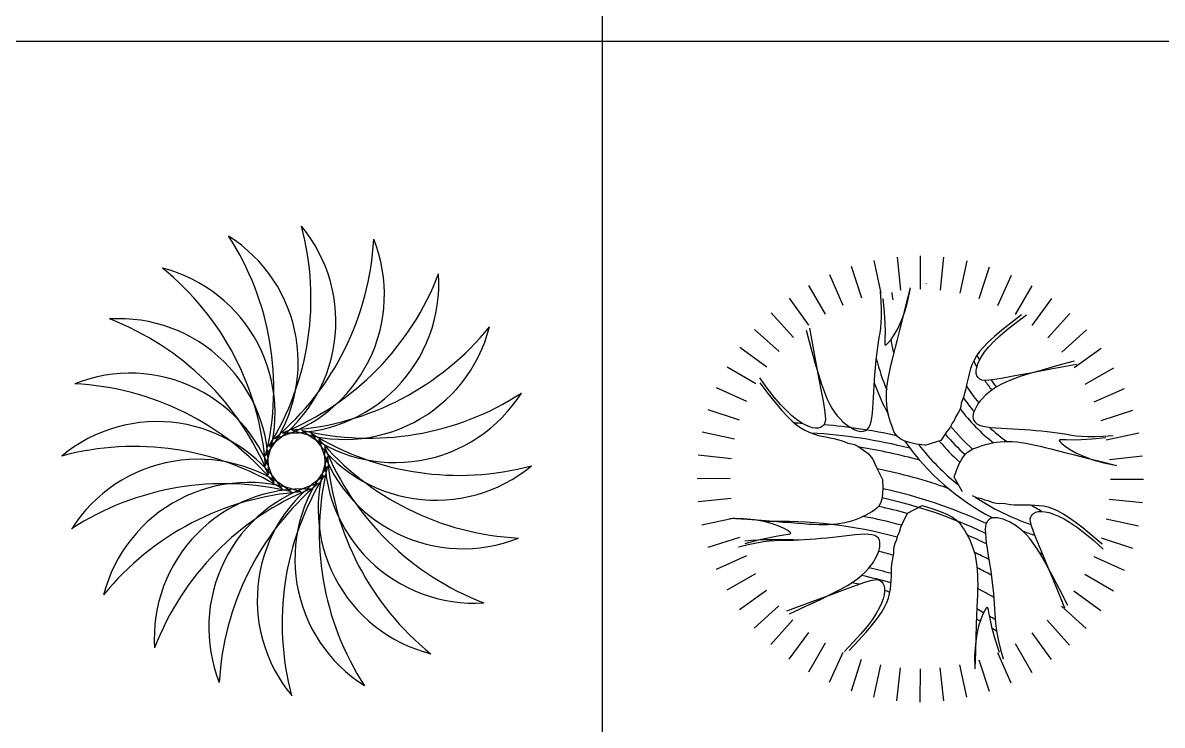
# Model space of a CAD drawing. Header units: millimetres. Extents: x -4017 to 59953, y -688 to 66564.
# Drawn here: x 3943 to 7767, y 43177 to 45536 of the extents above; entities that cross this region are included whole.
import ezdxf

# ---------------------------------------------------------------- set-up
doc = ezdxf.new("R2010")
doc.units = ezdxf.units.MM
doc.layers.add('www.cad-blocks.net', color=7, linetype='Continuous')

# ---------------------------------------------------------------- blocks, each defined once
blk = doc.blocks.new('A$C516926BB')
for p, q in [((8.3458, 38.5194), (8.3458, 0)), ((0, 36.0983), (62.4121, 36.0983))]:
    blk.add_line(p, q)
blk = doc.blocks.new('A$C1CBC1412')
at = {"color": 0}
for centre, major_axis, start_param, end_param in [((0.4182, 1.2561), (-0.5021, 0.0075), 2.1697, 3.848887), ((-0.1036, 1.3335), (-0.9403, 0.014), 2.600485, 3.4181), ((0.2918, 1.1189), (-0.5021, 0.0075), 2.483858, 4.163046), ((-0.2284, 1.0312), (-0.9403, 0.014), 2.914645, 3.73226), ((0.5809, 1.3476), (-0.5021, 0.0075), 1.855539, 3.534727), ((0.1085, 1.5825), (-0.9403, 0.014), 2.286325, 3.10394), ((-0.2537, 0.7051), (-0.9403, 0.014), 3.228803, 4.046419), ((0.214, 0.9493), (-0.5021, 0.0075), 2.798017, 4.477205), ((0.7639, 1.3844), (-0.5021, 0.0075), 1.54138, 3.220568), ((0.3872, 1.7537), (-0.9403, 0.014), 1.972166, 2.789782), ((0.1924, 0.7639), (-0.5021, 0.0075), 3.112177, 4.791364), ((-0.1769, 0.3872), (-0.9403, 0.014), 3.542963, 4.360579), ((0.9492, 1.3628), (-0.5021, 0.0075), 1.227221, 2.906409), ((0.7051, 1.8304), (-0.9403, 0.014), 1.658007, 2.475623), ((0.2291, 0.5809), (-0.5021, 0.0075), 3.426335, 5.105523), ((-0.0057, 0.1085), (-0.9403, 0.014), 3.857123, 4.674738), ((1.1189, 1.2849), (-0.5021, 0.0075), 0.913062, 2.59225), ((1.0312, 1.8051), (-0.9403, 0.014), 1.343848, 2.161463), ((0.3206, 0.4182), (-0.5021, 0.0075), 3.740496, 5.419684), ((1.2561, 1.1585), (-0.5021, 0.0075), 0.598902, 2.27809), ((1.3335, 1.6803), (-0.9403, 0.014), 1.029689, 1.847304), ((0.2432, -0.1036), (-0.9403, 0.014), 4.171282, 4.988897), ((1.3476, 0.9958), (-0.5021, 0.0075), 0.284744, 1.963932), ((1.5825, 1.4682), (-0.9403, 0.014), 0.71553, 1.533145), ((0.4579, 0.2918), (-0.5021, 0.0075), 4.054654, 5.733842), ((1.3628, 0.6275), (-0.5021, 0.0075), -0.343576, 1.335612), ((1.3844, 0.8129), (-0.5021, 0.0075), -0.029417, 1.649771), ((1.7537, 1.1896), (-0.9403, 0.014), 0.401371, 1.218987), ((1.8304, 0.8716), (-0.9403, 0.014), 0.08721, 0.904826), ((1.2849, 0.4579), (-0.5021, 0.0075), -0.657734, 1.021454), ((1.8051, 0.5455), (-0.9403, 0.014), -0.226949, 0.590667), ((0.5455, -0.2284), (-0.9403, 0.014), 4.485441, 5.303057), ((0.6275, 0.214), (-0.5021, 0.0075), 4.368813, 6.048001), ((1.1585, 0.3206), (-0.5021, 0.0075), -0.971894, 0.707294), ((1.6803, 0.2432), (-0.9403, 0.014), -0.541108, 0.276508), ((0.8129, 0.1924), (-0.5021, 0.0075), 4.682974, 6.362162), ((1.1896, -0.1769), (-0.9403, 0.014), -1.169426, -0.351811), ((0.9958, 0.2291), (-0.5021, 0.0075), -1.286053, 0.393135), ((1.4682, -0.0057), (-0.9403, 0.014), -0.855266, -0.037651), ((0.8716, -0.2537), (-0.9403, 0.014), -1.483585, -0.66597)]:
    blk.add_ellipse(centre, major_axis=major_axis, ratio=1, start_param=start_param, end_param=end_param, dxfattribs=at)
blk = doc.blocks.new('A$C3B0D58AA')
at = {"color": 0}
for p, q in [((0.6837, 1.3839), (0.6722, 1.4948)), ((0.7503, 1.3873), (0.7505, 1.4988)), ((0.817, 1.3837), (0.8288, 1.4945)), ((0.5532, 1.3563), (0.5189, 1.4624)), ((0.6177, 1.3735), (0.5947, 1.4826)), ((0.8829, 1.3731), (0.9063, 1.4821)), ((0.9474, 1.3557), (0.982, 1.4617)), ((0.4908, 1.3325), (0.4456, 1.4344)), ((1.0097, 1.3317), (1.0552, 1.4335)), ((0.4313, 1.3023), (0.3757, 1.3989)), ((0.6181, 1.3461), (0.6158, 1.3794)), ((0.7021, 1.3349), (0.7159, 1.3914)), ((0.7073, 1.348), (0.7159, 1.3914)), ((1.0692, 1.3013), (1.125, 1.3978)), ((0.3752, 1.266), (0.3098, 1.3563)), ((0.6191, 1.318), (0.6181, 1.3461)), ((0.6238, 1.3553), (0.6283, 1.309)), ((0.6969, 1.3108), (0.7073, 1.348)), ((1.1251, 1.2649), (1.1908, 1.355)), ((0.3233, 1.2241), (0.2488, 1.307)), ((0.619, 1.2942), (0.6191, 1.318)), ((0.6283, 1.309), (0.6305, 1.2719)), ((0.6855, 1.2796), (0.6969, 1.3108)), ((0.6904, 1.288), (0.7021, 1.3349)), ((1.089, 1.3006), (1.053, 1.2729)), ((1.0709, 1.2752), (1.1057, 1.3006)), ((1.1769, 1.2228), (1.2517, 1.3055)), ((0.6163, 1.2559), (0.618, 1.2737)), ((0.618, 1.2737), (0.619, 1.2942)), ((0.6305, 1.2719), (0.6309, 1.2432)), ((0.6736, 1.2539), (0.6855, 1.2796)), ((0.6807, 1.2494), (0.6904, 1.288)), ((1.053, 1.2729), (1.0228, 1.2487)), ((1.0413, 1.2519), (1.0709, 1.2752)), ((0.276, 1.1769), (0.1932, 1.2517)), ((0.3664, 1.249), (0.382, 1.1898)), ((0.3777, 1.256), (0.3931, 1.17)), ((0.6091, 1.2088), (0.6116, 1.2243)), ((0.6116, 1.2243), (0.6141, 1.2397)), ((0.6141, 1.2397), (0.6163, 1.2559)), ((0.6309, 1.2432), (0.6306, 1.2223)), ((0.6514, 1.2181), (0.662, 1.2336)), ((0.662, 1.2336), (0.6736, 1.2539)), ((0.6726, 1.2178), (0.6807, 1.2494)), ((0.9978, 1.2275), (0.9774, 1.2089)), ((0.9959, 1.2112), (1.0164, 1.2306)), ((1.0228, 1.2487), (0.9978, 1.2275)), ((1.0164, 1.2306), (1.0413, 1.2519)), ((1.2241, 1.1755), (1.307, 1.25)), ((0.2339, 1.1251), (0.1438, 1.1908)), ((0.382, 1.1898), (0.3956, 1.1407)), ((0.6044, 1.1754), (0.6067, 1.1925)), ((0.6067, 1.1925), (0.6091, 1.2088)), ((0.6306, 1.2223), (0.6301, 1.2084)), ((0.6301, 1.2084), (0.6303, 1.2006)), ((0.6303, 1.2006), (0.6319, 1.1983)), ((0.6319, 1.1983), (0.6358, 1.2007)), ((0.6358, 1.2007), (0.6425, 1.2073)), ((0.6425, 1.2073), (0.6514, 1.2181)), ((0.6603, 1.1701), (0.6658, 1.1918)), ((0.6658, 1.1918), (0.6726, 1.2178)), ((0.9611, 1.1922), (0.9481, 1.177)), ((0.9774, 1.2089), (0.9611, 1.1922)), ((0.966, 1.1772), (0.9793, 1.1934)), ((0.9793, 1.1934), (0.9959, 1.2112)), ((1.266, 1.1235), (1.3563, 1.1889)), ((0.3931, 1.17), (0.4057, 1.102)), ((0.6002, 1.1393), (0.6022, 1.1576)), ((0.6022, 1.1576), (0.6044, 1.1754)), ((0.6514, 1.1344), (0.6555, 1.1514)), ((0.6555, 1.1514), (0.6603, 1.1701)), ((0.9299, 1.1487), (0.9234, 1.1347)), ((0.9379, 1.1627), (0.9299, 1.1487)), ((0.9481, 1.177), (0.9379, 1.1627)), ((0.9423, 1.1356), (0.948, 1.1484)), ((0.948, 1.1484), (0.9557, 1.1622)), ((0.9557, 1.1622), (0.966, 1.1772)), ((0.1974, 1.0692), (0.101, 1.125)), ((0.3956, 1.1407), (0.4074, 1.1003)), ((0.5968, 1.1012), (0.5984, 1.1204)), ((0.5984, 1.1204), (0.6002, 1.1393)), ((0.6444, 1.1019), (0.6477, 1.1179)), ((0.6477, 1.1179), (0.6514, 1.1344)), ((0.9182, 1.1206), (0.914, 1.1066)), ((0.9234, 1.1347), (0.9182, 1.1206)), ((0.937, 1.1133), (0.9387, 1.1239)), ((0.9373, 1.1041), (0.937, 1.1133)), ((0.9387, 1.1239), (0.9423, 1.1356)), ((1.1578, 1.1153), (1.1174, 1.1035)), ((1.1871, 1.1178), (1.119, 1.1052)), ((1.2069, 1.1289), (1.1578, 1.1153)), ((1.2731, 1.1333), (1.1871, 1.1178)), ((1.266, 1.1445), (1.2069, 1.1289)), ((1.3023, 1.0675), (1.3989, 1.1231)), ((0.2357, 1.0538), (0.2103, 1.0887)), ((0.2103, 1.072), (0.2381, 1.0359)), ((0.4057, 1.102), (0.4156, 1.0495)), ((0.4074, 1.1003), (0.4178, 1.0675)), ((0.5942, 1.0621), (0.5954, 1.0817)), ((0.5954, 1.0817), (0.5968, 1.1012)), ((0.6372, 1.056), (0.6391, 1.0709)), ((0.6391, 1.0709), (0.6415, 1.0862)), ((0.6415, 1.0862), (0.6444, 1.1019)), ((0.9076, 1.0788), (0.9048, 1.0652)), ((0.9106, 1.0926), (0.9076, 1.0788)), ((0.914, 1.1066), (0.9106, 1.0926)), ((0.9394, 1.0962), (0.9373, 1.1041)), ((0.9433, 1.0897), (0.9394, 1.0962)), ((0.9489, 1.0849), (0.9433, 1.0897)), ((0.9563, 1.0817), (0.9489, 1.0849)), ((0.9658, 1.0802), (0.9563, 1.0817)), ((0.9792, 1.0807), (0.9658, 1.0802)), ((0.9989, 1.0833), (0.9792, 1.0807)), ((1.0273, 1.0881), (0.9989, 1.0833)), ((1.0367, 1.075), (1.0191, 1.0665)), ((1.0665, 1.0954), (1.0273, 1.0881)), ((1.0581, 1.0837), (1.0367, 1.075)), ((1.0846, 1.0931), (1.0581, 1.0837)), ((1.119, 1.1052), (1.0665, 1.0954)), ((1.1174, 1.1035), (1.0846, 1.0931)), ((0.167, 1.0097), (0.0653, 1.0552)), ((0.259, 1.0242), (0.2357, 1.0538)), ((0.2381, 1.0359), (0.2622, 1.0057)), ((0.4156, 1.0495), (0.4228, 1.0102)), ((0.4178, 1.0675), (0.4272, 1.041)), ((0.4272, 1.041), (0.436, 1.0196)), ((0.5923, 1.0232), (0.5932, 1.0425)), ((0.5932, 1.0425), (0.5942, 1.0621)), ((0.6355, 1.0272), (0.636, 1.0414)), ((0.636, 1.0414), (0.6372, 1.056)), ((0.8989, 1.0393), (0.8952, 1.027)), ((0.902, 1.052), (0.8989, 1.0393)), ((0.9048, 1.0652), (0.902, 1.052)), ((0.9789, 1.0401), (0.9682, 1.0307)), ((0.9908, 1.0492), (0.9789, 1.0401)), ((1.0042, 1.058), (0.9908, 1.0492)), ((1.0191, 1.0665), (1.0042, 1.058)), ((1.3325, 1.0079), (1.4344, 1.0531)), ((0.2803, 0.9994), (0.259, 1.0242)), ((0.2622, 1.0057), (0.2834, 0.9807)), ((0.2997, 0.9788), (0.2803, 0.9994)), ((0.4228, 1.0102), (0.4276, 0.9819)), ((0.436, 1.0196), (0.4444, 1.002)), ((0.4444, 1.002), (0.4529, 0.9871)), ((0.5902, 0.9868), (0.5913, 1.0046)), ((0.5913, 1.0046), (0.5923, 1.0232)), ((0.6356, 1.0134), (0.6355, 1.0272)), ((0.6366, 1.0001), (0.6356, 1.0134)), ((0.6382, 0.9871), (0.6366, 1.0001)), ((0.8862, 1.0044), (0.8848, 0.9927)), ((0.891, 1.0154), (0.8862, 1.0044)), ((0.8952, 1.027), (0.891, 1.0154)), ((0.9437, 1.0023), (0.9378, 0.993)), ((0.9506, 1.0117), (0.9437, 1.0023)), ((0.9588, 1.0212), (0.9506, 1.0117)), ((0.9682, 1.0307), (0.9588, 1.0212)), ((0.143, 0.9474), (0.037, 0.982)), ((0.2834, 0.9807), (0.302, 0.9604)), ((0.3175, 0.9622), (0.2997, 0.9788)), ((0.302, 0.9604), (0.3187, 0.944)), ((0.3338, 0.9489), (0.3175, 0.9622)), ((0.4276, 0.9819), (0.4302, 0.9621)), ((0.4302, 0.9621), (0.4307, 0.9487)), ((0.4529, 0.9871), (0.4617, 0.9738)), ((0.4617, 0.9738), (0.4708, 0.9618)), ((0.4708, 0.9618), (0.4802, 0.9511)), ((0.5867, 0.9552), (0.5887, 0.9702)), ((0.5887, 0.9702), (0.5902, 0.9868)), ((0.6403, 0.9745), (0.6382, 0.9871)), ((0.643, 0.9624), (0.6403, 0.9745)), ((0.6461, 0.9508), (0.643, 0.9624)), ((0.8688, 0.9596), (0.8624, 0.9458)), ((0.8763, 0.9714), (0.8688, 0.9596)), ((0.8816, 0.982), (0.8763, 0.9714)), ((0.8848, 0.9927), (0.8816, 0.982)), ((0.927, 0.9671), (0.926, 0.9593)), ((0.926, 0.9593), (0.9266, 0.9521)), ((0.9294, 0.9753), (0.927, 0.9671)), ((0.9331, 0.984), (0.9294, 0.9753)), ((0.9378, 0.993), (0.9331, 0.984)), ((1.3563, 0.9456), (1.4624, 0.9799)), ((0.3187, 0.944), (0.3339, 0.931)), ((0.3487, 0.9387), (0.3338, 0.9489)), ((0.3339, 0.931), (0.3482, 0.9208)), ((0.3482, 0.9208), (0.3622, 0.9128)), ((0.3625, 0.9309), (0.3487, 0.9387)), ((0.3753, 0.9253), (0.3625, 0.9309)), ((0.387, 0.9216), (0.3753, 0.9253)), ((0.3976, 0.92), (0.387, 0.9216)), ((0.4068, 0.9202), (0.3976, 0.92)), ((0.4147, 0.9223), (0.4068, 0.9202)), ((0.4212, 0.9262), (0.4147, 0.9223)), ((0.4261, 0.9319), (0.4212, 0.9262)), ((0.4293, 0.9393), (0.4261, 0.9319)), ((0.4307, 0.9487), (0.4293, 0.9393)), ((0.4802, 0.9511), (0.4897, 0.9417)), ((0.4897, 0.9417), (0.4992, 0.9336)), ((0.4992, 0.9336), (0.5086, 0.9266)), ((0.5086, 0.9266), (0.5179, 0.9208)), ((0.5179, 0.9208), (0.5269, 0.916)), ((0.5713, 0.916), (0.5764, 0.9224)), ((0.5764, 0.9224), (0.5807, 0.931)), ((0.5807, 0.931), (0.5841, 0.9421)), ((0.5841, 0.9421), (0.5867, 0.9552)), ((0.6495, 0.9396), (0.6461, 0.9508)), ((0.6532, 0.9289), (0.6495, 0.9396)), ((0.6569, 0.9187), (0.6532, 0.9289)), ((0.6609, 0.9091), (0.6569, 0.9187)), ((0.8485, 0.9212), (0.8388, 0.9084)), ((0.856, 0.9372), (0.8485, 0.9212)), ((0.8624, 0.9458), (0.856, 0.9372)), ((0.9266, 0.9521), (0.9289, 0.9455)), ((0.9289, 0.9455), (0.9331, 0.9396)), ((0.9331, 0.9396), (0.9395, 0.9345)), ((0.9395, 0.9345), (0.9481, 0.9303)), ((0.9481, 0.9303), (0.9591, 0.9269)), ((0.9591, 0.9269), (0.9723, 0.9243)), ((0.9723, 0.9243), (0.9873, 0.9223)), ((0.9873, 0.9223), (1.0039, 0.9208)), ((1.0039, 0.9208), (1.0216, 0.9196)), ((1.0216, 0.9196), (1.0403, 0.9186)), ((1.0403, 0.9186), (1.0596, 0.9177)), ((0.1256, 0.8829), (0.0166, 0.9063)), ((0.3622, 0.9128), (0.3762, 0.9063)), ((0.3762, 0.9063), (0.3903, 0.9011)), ((0.3903, 0.9011), (0.4044, 0.8969)), ((0.4044, 0.8969), (0.4184, 0.8935)), ((0.4184, 0.8935), (0.4322, 0.8905)), ((0.4322, 0.8905), (0.4457, 0.8878)), ((0.4457, 0.8878), (0.4589, 0.8849)), ((0.4589, 0.8849), (0.4717, 0.8818)), ((0.4717, 0.8818), (0.4839, 0.8781)), ((0.5269, 0.916), (0.5356, 0.9124)), ((0.5356, 0.9124), (0.5439, 0.9099)), ((0.5439, 0.9099), (0.5516, 0.9089)), ((0.5516, 0.9089), (0.5588, 0.9095)), ((0.5588, 0.9095), (0.5654, 0.9118)), ((0.5654, 0.9118), (0.5713, 0.916)), ((0.6657, 0.9), (0.6609, 0.9091)), ((0.6724, 0.8917), (0.6657, 0.9)), ((0.6819, 0.8841), (0.6724, 0.8917)), ((0.695, 0.8773), (0.6819, 0.8841)), ((0.8388, 0.9084), (0.8185, 0.8785)), ((1.0596, 0.9177), (1.0792, 0.9167)), ((1.0792, 0.9167), (1.0988, 0.9155)), ((1.0988, 0.9155), (1.1182, 0.9141)), ((1.1182, 0.9141), (1.1375, 0.9125)), ((1.1375, 0.9125), (1.1563, 0.9107)), ((1.1563, 0.9107), (1.1747, 0.9087)), ((1.1747, 0.9087), (1.1925, 0.9066)), ((1.1925, 0.9066), (1.2096, 0.9043)), ((1.2096, 0.9043), (1.2258, 0.9018)), ((1.2177, 0.8807), (1.2154, 0.879)), ((1.2254, 0.8809), (1.2177, 0.8807)), ((1.2394, 0.8804), (1.2254, 0.8809)), ((1.2258, 0.9018), (1.2413, 0.8993)), ((1.2603, 0.88), (1.2394, 0.8804)), ((1.2413, 0.8993), (1.2567, 0.8968)), ((1.2567, 0.8968), (1.2729, 0.8947)), ((1.2889, 0.8805), (1.2603, 0.88)), ((1.2729, 0.8947), (1.2908, 0.893)), ((1.326, 0.8826), (1.2889, 0.8805)), ((1.2908, 0.893), (1.3112, 0.892)), ((1.3112, 0.892), (1.3351, 0.8919)), ((1.3724, 0.8871), (1.326, 0.8826)), ((1.3351, 0.8919), (1.3632, 0.8929)), ((1.3632, 0.8929), (1.3964, 0.8951)), ((1.3735, 0.8811), (1.4826, 0.9041)), ((0.4839, 0.8781), (0.4955, 0.8739)), ((0.4955, 0.8739), (0.5065, 0.8691)), ((0.5065, 0.8691), (0.5182, 0.8678)), ((0.5182, 0.8678), (0.5289, 0.8646)), ((0.5289, 0.8646), (0.5396, 0.8592)), ((0.5396, 0.8592), (0.5513, 0.8517)), ((0.5513, 0.8517), (0.5741, 0.8346)), ((0.7126, 0.8715), (0.695, 0.8773)), ((0.7356, 0.8667), (0.7126, 0.8715)), ((0.765, 0.863), (0.7356, 0.8667)), ((0.8185, 0.8785), (0.765, 0.8614)), ((0.9078, 0.839), (0.9168, 0.8453)), ((0.9168, 0.8453), (0.9261, 0.8501)), ((0.9261, 0.8501), (0.9358, 0.854)), ((0.9358, 0.854), (0.946, 0.8578)), ((0.946, 0.8578), (0.9567, 0.8614)), ((0.9567, 0.8614), (0.9678, 0.8648)), ((0.9678, 0.8648), (0.9795, 0.8679)), ((0.9795, 0.8679), (0.9916, 0.8706)), ((0.9916, 0.8706), (1.0042, 0.8728)), ((1.0042, 0.8728), (1.0171, 0.8744)), ((1.0171, 0.8744), (1.0305, 0.8753)), ((1.0305, 0.8753), (1.0443, 0.8755)), ((1.0443, 0.8755), (1.0585, 0.8749)), ((1.0585, 0.8749), (1.073, 0.8737)), ((1.073, 0.8737), (1.088, 0.8718)), ((1.088, 0.8718), (1.1033, 0.8695)), ((1.1033, 0.8695), (1.119, 0.8666)), ((1.119, 0.8666), (1.135, 0.8632)), ((1.135, 0.8632), (1.1514, 0.8595)), ((1.1514, 0.8595), (1.1685, 0.8554)), ((1.1685, 0.8554), (1.1872, 0.8507)), ((1.1872, 0.8507), (1.2088, 0.8451)), ((1.2088, 0.8451), (1.2349, 0.8384)), ((1.2154, 0.879), (1.2178, 0.8751)), ((1.2178, 0.8751), (1.2244, 0.8685)), ((1.2244, 0.8685), (1.2352, 0.8595)), ((1.2352, 0.8595), (1.2506, 0.8489)), ((1.2506, 0.8489), (1.271, 0.8373)), ((0.1151, 0.817), (0.0042, 0.8288)), ((0.5741, 0.8346), (0.5904, 0.8163)), ((0.5904, 0.8163), (0.6026, 0.788)), ((0.8813, 0.8023), (0.8902, 0.8182)), ((0.8902, 0.8182), (0.899, 0.8302)), ((0.899, 0.8302), (0.9078, 0.839)), ((1.2349, 0.8384), (1.2665, 0.8303)), ((1.2665, 0.8303), (1.3051, 0.8205)), ((1.271, 0.8373), (1.2966, 0.8255)), ((1.2966, 0.8255), (1.3279, 0.814)), ((1.3051, 0.8205), (1.352, 0.8088)), ((1.3279, 0.814), (1.3651, 0.8036)), ((1.352, 0.8088), (1.4085, 0.795)), ((1.3651, 0.8036), (1.4085, 0.795)), ((1.3839, 0.8151), (1.4948, 0.8266)), ((0.6026, 0.788), (0.6219, 0.7471)), ((0.8628, 0.7553), (0.8722, 0.7816)), ((0.8722, 0.7816), (0.8813, 0.8023)), ((0.1115, 0.7503), (0, 0.7505)), ((0.6219, 0.7471), (0.6235, 0.7201)), ((0.8907, 0.7065), (0.8628, 0.7553)), ((1.3873, 0.7484), (1.4988, 0.7482)), ((0.6229, 0.6985), (0.6203, 0.6816)), ((0.6235, 0.7201), (0.6229, 0.6985)), ((0.9387, 0.6862), (0.9242, 0.6929)), ((0.1149, 0.6837), (0.004, 0.6722)), ((0.6031, 0.6508), (0.595, 0.6445)), ((0.6102, 0.6585), (0.6031, 0.6508)), ((0.616, 0.6685), (0.6102, 0.6585)), ((0.6203, 0.6816), (0.616, 0.6685)), ((0.7059, 0.6348), (0.7557, 0.6607)), ((0.7557, 0.6607), (0.7912, 0.6493)), ((0.9559, 0.6822), (0.9387, 0.6862)), ((0.9656, 0.6777), (0.9559, 0.6822)), ((0.9805, 0.6743), (0.9656, 0.6777)), ((0.9936, 0.6694), (0.9805, 0.6743)), ((1.0051, 0.6665), (0.9936, 0.6694)), ((1.0162, 0.6655), (1.0051, 0.6665)), ((1.028, 0.6666), (1.0162, 0.6655)), ((1.0397, 0.6643), (1.028, 0.6666)), ((1.052, 0.6626), (1.0397, 0.6643)), ((1.0647, 0.6615), (1.052, 0.6626)), ((1.0778, 0.6611), (1.0647, 0.6615)), ((1.0913, 0.6611), (1.0778, 0.6611)), ((1.1052, 0.6613), (1.0913, 0.6611)), ((1.1193, 0.6612), (1.1052, 0.6613)), ((1.1337, 0.6608), (1.1193, 0.6612)), ((1.1483, 0.6596), (1.1337, 0.6608)), ((1.1632, 0.6575), (1.1483, 0.6596)), ((1.1782, 0.6541), (1.1632, 0.6575)), ((1.1936, 0.6491), (1.1782, 0.6541)), ((1.3837, 0.6817), (1.4945, 0.6699)), ((0.1252, 0.6177), (0.0161, 0.5947)), ((0.1683, 0.613), (0.1103, 0.617)), ((0.1546, 0.6159), (0.1103, 0.617)), ((0.193, 0.612), (0.1546, 0.6159)), ((0.2165, 0.6094), (0.1683, 0.613)), ((0.2257, 0.606), (0.193, 0.612)), ((0.534, 0.6132), (0.522, 0.6089)), ((0.5455, 0.6179), (0.534, 0.6132)), ((0.5564, 0.623), (0.5455, 0.6179)), ((0.5669, 0.6282), (0.5564, 0.623)), ((0.5768, 0.6336), (0.5669, 0.6282)), ((0.5862, 0.639), (0.5768, 0.6336)), ((0.595, 0.6445), (0.5862, 0.639)), ((0.6909, 0.6019), (0.7059, 0.6348)), ((0.7912, 0.6493), (0.8193, 0.639)), ((0.8193, 0.639), (0.8409, 0.6295)), ((0.8409, 0.6295), (0.8573, 0.6207)), ((0.8573, 0.6207), (0.8695, 0.6122)), ((0.8695, 0.6122), (0.8784, 0.6038)), ((0.9793, 0.6126), (0.9744, 0.6072)), ((0.9852, 0.6163), (0.9793, 0.6126)), ((0.9922, 0.6183), (0.9852, 0.6163)), ((1, 0.6189), (0.9922, 0.6183)), ((1.0085, 0.6183), (1, 0.6189)), ((1.0178, 0.6165), (1.0085, 0.6183)), ((1.0276, 0.6138), (1.0178, 0.6165)), ((1.0379, 0.61), (1.0276, 0.6138)), ((1.1182, 0.6142), (1.1198, 0.6221)), ((1.1187, 0.6047), (1.1182, 0.6142)), ((1.1198, 0.6221), (1.1233, 0.6287)), ((1.1233, 0.6287), (1.1288, 0.6338)), ((1.1288, 0.6338), (1.1361, 0.6375)), ((1.1361, 0.6375), (1.1451, 0.6397)), ((1.1451, 0.6397), (1.1558, 0.6403)), ((1.1558, 0.6403), (1.168, 0.6392)), ((1.168, 0.6392), (1.1817, 0.6363)), ((1.1817, 0.6363), (1.1968, 0.6316)), ((1.2097, 0.6422), (1.1936, 0.6491)), ((1.1968, 0.6316), (1.2136, 0.6247)), ((1.2273, 0.6326), (1.2097, 0.6422)), ((1.2136, 0.6247), (1.2323, 0.6151)), ((1.247, 0.6201), (1.2273, 0.6326)), ((1.2323, 0.6151), (1.2531, 0.6026)), ((1.2695, 0.6041), (1.247, 0.6201)), ((1.3731, 0.6158), (1.4821, 0.5925)), ((0.2562, 0.6064), (0.2165, 0.6094)), ((0.253, 0.5986), (0.2257, 0.606)), ((0.275, 0.5907), (0.253, 0.5986)), ((0.2888, 0.6037), (0.2562, 0.6064)), ((0.292, 0.5829), (0.275, 0.5907)), ((0.3156, 0.6015), (0.2888, 0.6037)), ((0.3042, 0.5758), (0.292, 0.5829)), ((0.3118, 0.5704), (0.3042, 0.5758)), ((0.3379, 0.5997), (0.3156, 0.6015)), ((0.3571, 0.5982), (0.3379, 0.5997)), ((0.3746, 0.597), (0.3571, 0.5982)), ((0.3914, 0.5962), (0.3746, 0.597)), ((0.4078, 0.5956), (0.3914, 0.5962)), ((0.4237, 0.5954), (0.4078, 0.5956)), ((0.4392, 0.5956), (0.4237, 0.5954)), ((0.4543, 0.5964), (0.4392, 0.5956)), ((0.4688, 0.5976), (0.4543, 0.5964)), ((0.4829, 0.5995), (0.4688, 0.5976)), ((0.4964, 0.602), (0.4829, 0.5995)), ((0.5095, 0.6052), (0.4964, 0.602)), ((0.522, 0.6089), (0.5095, 0.6052)), ((0.679, 0.5706), (0.6836, 0.5876)), ((0.6836, 0.5876), (0.6909, 0.6019)), ((0.8784, 0.6038), (0.8853, 0.5954)), ((0.8853, 0.5954), (0.8913, 0.5867)), ((0.8913, 0.5867), (0.8971, 0.5776)), ((0.8971, 0.5776), (0.9028, 0.5679)), ((0.9684, 0.5906), (0.9674, 0.5791)), ((0.9674, 0.5791), (0.9676, 0.5657)), ((0.9708, 0.6), (0.9684, 0.5906)), ((0.9744, 0.6072), (0.9708, 0.6)), ((1.0486, 0.6052), (1.0379, 0.61)), ((1.0596, 0.5992), (1.0486, 0.6052)), ((1.0708, 0.592), (1.0596, 0.5992)), ((1.0822, 0.5835), (1.0708, 0.592)), ((1.0936, 0.5737), (1.0822, 0.5835)), ((1.1051, 0.5625), (1.0936, 0.5737)), ((1.122, 0.5916), (1.1187, 0.6047)), ((1.1287, 0.5729), (1.122, 0.5916)), ((1.2531, 0.6026), (1.2764, 0.5866)), ((1.2954, 0.5841), (1.2695, 0.6041)), ((1.2764, 0.5866), (1.3024, 0.5667)), ((1.3253, 0.5596), (1.2954, 0.5841)), ((0.1424, 0.5532), (0.0363, 0.5189)), ((0.1616, 0.5324), (0.2064, 0.5447)), ((0.2226, 0.538), (0.1991, 0.534)), ((0.2064, 0.5447), (0.2426, 0.5531)), ((0.2429, 0.5404), (0.2226, 0.538)), ((0.2426, 0.5531), (0.2708, 0.5584)), ((0.2608, 0.5418), (0.2429, 0.5404)), ((0.2771, 0.5424), (0.2608, 0.5418)), ((0.2708, 0.5584), (0.2914, 0.5616)), ((0.2928, 0.5426), (0.2771, 0.5424)), ((0.2914, 0.5616), (0.3053, 0.5635)), ((0.3084, 0.5427), (0.2928, 0.5426)), ((0.3053, 0.5635), (0.3129, 0.565)), ((0.3249, 0.5431), (0.3084, 0.5427)), ((0.3149, 0.567), (0.3118, 0.5704)), ((0.3129, 0.565), (0.3149, 0.567)), ((0.3421, 0.5437), (0.3249, 0.5431)), ((0.36, 0.5446), (0.3421, 0.5437)), ((0.3784, 0.5458), (0.36, 0.5446)), ((0.3973, 0.5472), (0.3784, 0.5458)), ((0.4166, 0.5489), (0.3973, 0.5472)), ((0.436, 0.5508), (0.4166, 0.5489)), ((0.4555, 0.5529), (0.436, 0.5508)), ((0.475, 0.5552), (0.4555, 0.5529)), ((0.4941, 0.5576), (0.475, 0.5552)), ((0.5127, 0.5598), (0.4941, 0.5576)), ((0.5304, 0.5617), (0.5127, 0.5598)), ((0.547, 0.563), (0.5304, 0.5617)), ((0.5621, 0.5636), (0.547, 0.563)), ((0.5755, 0.5633), (0.5621, 0.5636)), ((0.587, 0.5618), (0.5755, 0.5633)), ((0.5962, 0.5591), (0.587, 0.5618)), ((0.6033, 0.5551), (0.5962, 0.5591)), ((0.6085, 0.55), (0.6033, 0.5551)), ((0.6119, 0.5439), (0.6085, 0.55)), ((0.6137, 0.5369), (0.6119, 0.5439)), ((0.614, 0.5291), (0.6137, 0.5369)), ((0.6647, 0.5335), (0.6701, 0.5463)), ((0.6701, 0.5463), (0.6741, 0.5611)), ((0.6741, 0.5611), (0.679, 0.5706)), ((0.9028, 0.5679), (0.9085, 0.5576)), ((0.9085, 0.5576), (0.9139, 0.5469)), ((0.9139, 0.5469), (0.9191, 0.5356)), ((0.9191, 0.5356), (0.9239, 0.5238)), ((0.9676, 0.5657), (0.9688, 0.5506)), ((0.9688, 0.5506), (0.9707, 0.5341)), ((1.1165, 0.5497), (1.1051, 0.5625)), ((1.1284, 0.5342), (1.1165, 0.5497)), ((1.1393, 0.5462), (1.1287, 0.5729)), ((1.1546, 0.5093), (1.1393, 0.5462)), ((1.3024, 0.5667), (1.3313, 0.5426)), ((1.36, 0.5302), (1.3253, 0.5596)), ((1.3313, 0.5426), (1.3635, 0.5138)), ((1.3558, 0.5513), (1.4617, 0.5167)), ((0.1716, 0.5283), (0.1392, 0.5204)), ((0.1991, 0.534), (0.1716, 0.5283)), ((0.6036, 0.4916), (0.6077, 0.5017)), ((0.6077, 0.5017), (0.6109, 0.5114)), ((0.6109, 0.5114), (0.613, 0.5206)), ((0.613, 0.5206), (0.614, 0.5291)), ((0.6577, 0.4876), (0.6605, 0.4992)), ((0.6599, 0.511), (0.6613, 0.522)), ((0.6605, 0.4992), (0.6599, 0.511)), ((0.6613, 0.522), (0.6647, 0.5335)), ((0.9239, 0.5238), (0.9281, 0.5114)), ((0.9281, 0.5114), (0.9318, 0.4985)), ((0.9318, 0.4985), (0.9349, 0.4851)), ((0.9707, 0.5341), (0.9733, 0.5165)), ((0.9733, 0.5165), (0.9763, 0.498)), ((0.9763, 0.498), (0.9794, 0.479)), ((1.1414, 0.5151), (1.1284, 0.5342)), ((1.1562, 0.4912), (1.1414, 0.5151)), ((1.1752, 0.46), (1.1546, 0.5093)), ((0.1662, 0.4908), (0.0643, 0.4456)), ((0.5753, 0.4484), (0.5842, 0.4594)), ((0.5842, 0.4594), (0.5919, 0.4703)), ((0.5919, 0.4703), (0.5983, 0.4811)), ((0.5983, 0.4811), (0.6036, 0.4916)), ((0.653, 0.4496), (0.654, 0.4627)), ((0.654, 0.4627), (0.6555, 0.4754)), ((0.6555, 0.4754), (0.6577, 0.4876)), ((0.9349, 0.4851), (0.9373, 0.4711)), ((0.9373, 0.4711), (0.9392, 0.4566)), ((0.9794, 0.479), (0.9825, 0.4596)), ((0.9825, 0.4596), (0.9855, 0.4402)), ((1.1732, 0.4612), (1.1562, 0.4912)), ((1.1932, 0.4242), (1.1732, 0.4612)), ((1.2017, 0.3961), (1.1752, 0.46)), ((1.3317, 0.489), (1.4335, 0.4435)), ((0.1965, 0.4313), (0.0998, 0.3757)), ((0.5401, 0.4155), (0.5534, 0.4264)), ((0.5534, 0.4264), (0.565, 0.4373)), ((0.565, 0.4373), (0.5753, 0.4484)), ((0.6515, 0.4082), (0.6521, 0.4223)), ((0.6521, 0.4223), (0.6525, 0.4361)), ((0.6525, 0.4361), (0.653, 0.4496)), ((0.9392, 0.4566), (0.9405, 0.4416)), ((0.9405, 0.4416), (0.9413, 0.4262)), ((0.9413, 0.4262), (0.9418, 0.4102)), ((0.9855, 0.4402), (0.9881, 0.4209)), ((0.9881, 0.4209), (0.9906, 0.4017)), ((1.2167, 0.379), (1.1932, 0.4242)), ((1.3013, 0.4296), (1.3978, 0.3737)), ((0.4801, 0.3782), (0.5046, 0.3919)), ((0.4983, 0.379), (0.5357, 0.3928)), ((0.5046, 0.3919), (0.5242, 0.4042)), ((0.5242, 0.4042), (0.5401, 0.4155)), ((0.5357, 0.3928), (0.5628, 0.4024)), ((0.5628, 0.4024), (0.5818, 0.4082)), ((0.5818, 0.4082), (0.595, 0.411)), ((0.595, 0.411), (0.6045, 0.4112)), ((0.6045, 0.4112), (0.6124, 0.4093)), ((0.6124, 0.4093), (0.6188, 0.4054)), ((0.6188, 0.4054), (0.6237, 0.3998)), ((0.6237, 0.3998), (0.6271, 0.3923)), ((0.6271, 0.3923), (0.6289, 0.3832)), ((0.6289, 0.3832), (0.6291, 0.3726)), ((0.6487, 0.3792), (0.6505, 0.3938)), ((0.6505, 0.3938), (0.6515, 0.4082)), ((0.9419, 0.3938), (0.9417, 0.377)), ((0.9418, 0.4102), (0.9419, 0.3938)), ((0.9906, 0.4017), (0.9927, 0.3829)), ((0.9927, 0.3829), (0.9946, 0.3645)), ((1.2348, 0.3153), (1.2017, 0.3961)), ((0.2327, 0.3752), (0.1425, 0.3098)), ((0.3832, 0.3365), (0.4482, 0.3604)), ((0.4117, 0.3438), (0.4495, 0.3623)), ((0.4482, 0.3604), (0.4983, 0.379)), ((0.4495, 0.3623), (0.4801, 0.3782)), ((0.6241, 0.3468), (0.6188, 0.3319)), ((0.6275, 0.3604), (0.6241, 0.3468)), ((0.6291, 0.3726), (0.6275, 0.3604)), ((0.6364, 0.3345), (0.642, 0.3496)), ((0.642, 0.3496), (0.646, 0.3645)), ((0.646, 0.3645), (0.6487, 0.3792)), ((0.9412, 0.3595), (0.9405, 0.3402)), ((0.9417, 0.377), (0.9412, 0.3595)), ((0.9946, 0.3645), (0.9963, 0.3467)), ((0.9963, 0.3467), (0.9976, 0.3295)), ((1.2443, 0.3245), (1.2167, 0.379)), ((1.2649, 0.3737), (1.355, 0.308)), ((0.2747, 0.3233), (0.1917, 0.2488)), ((0.3012, 0.3066), (0.3832, 0.3365)), ((0.31, 0.2967), (0.3656, 0.3222)), ((0.3656, 0.3222), (0.4117, 0.3438)), ((0.6112, 0.3154), (0.6009, 0.2971)), ((0.6188, 0.3319), (0.6112, 0.3154)), ((0.6186, 0.3014), (0.6288, 0.3186)), ((0.6288, 0.3186), (0.6364, 0.3345)), ((0.9395, 0.3178), (0.9384, 0.291)), ((0.9405, 0.3402), (0.9395, 0.3178)), ((0.9657, 0.3076), (0.9592, 0.2951)), ((0.9708, 0.3153), (0.9657, 0.3076)), ((0.9741, 0.3185), (0.9708, 0.3153)), ((0.9762, 0.3166), (0.9741, 0.3185)), ((0.978, 0.3091), (0.9762, 0.3166)), ((0.9804, 0.2953), (0.978, 0.3091)), ((0.9976, 0.3295), (0.9986, 0.3131)), ((0.9986, 0.3131), (0.9993, 0.2974)), ((1.2228, 0.3218), (1.3055, 0.2471)), ((0.3218, 0.276), (0.2471, 0.1932)), ((0.5875, 0.2768), (0.5706, 0.2542)), ((0.6009, 0.2971), (0.5875, 0.2768)), ((0.5884, 0.2604), (0.6053, 0.2822)), ((0.6053, 0.2822), (0.6186, 0.3014)), ((0.9384, 0.291), (0.9371, 0.2584)), ((0.952, 0.2778), (0.9449, 0.2554)), ((0.9592, 0.2951), (0.952, 0.2778)), ((0.9844, 0.2748), (0.9804, 0.2953)), ((0.9909, 0.2469), (0.9844, 0.2748)), ((0.9993, 0.2974), (1.0002, 0.2818)), ((1.0002, 0.2818), (1.0014, 0.2655)), ((1.1755, 0.2747), (1.25, 0.1917)), ((0.3737, 0.2339), (0.308, 0.1438)), ((0.5417, 0.2064), (0.5674, 0.2353)), ((0.5706, 0.2542), (0.5497, 0.229)), ((0.5674, 0.2353), (0.5884, 0.2604)), ((0.9371, 0.2584), (0.9356, 0.2186)), ((0.9449, 0.2554), (0.9387, 0.2279)), ((1.0007, 0.2111), (0.9909, 0.2469)), ((1.0014, 0.2655), (1.0035, 0.2477)), ((1.0035, 0.2477), (1.0068, 0.2275)), ((1.1235, 0.2327), (1.1889, 0.1425)), ((0.4296, 0.1974), (0.3737, 0.101)), ((0.5244, 0.2011), (0.4944, 0.1701)), ((0.5109, 0.1729), (0.5417, 0.2064)), ((0.5497, 0.229), (0.5244, 0.2011)), ((0.934, 0.1949), (0.9316, 0.1564)), ((0.9387, 0.2279), (0.934, 0.1949)), ((0.9356, 0.2186), (0.934, 0.1703)), ((1.0148, 0.1667), (1.0007, 0.2111)), ((1.0068, 0.2275), (1.0117, 0.2042)), ((1.0117, 0.2042), (1.0185, 0.1769)), ((1.0675, 0.1965), (1.1231, 0.0998)), ((0.489, 0.167), (0.4435, 0.0653)), ((0.9316, 0.1564), (0.9323, 0.1121)), ((0.934, 0.1703), (0.9323, 0.1121)), ((1.008, 0.1662), (1.0531, 0.0643)), ((1.0185, 0.1769), (1.0277, 0.1448)), ((0.5513, 0.143), (0.5167, 0.037)), ((0.6158, 0.1256), (0.5925, 0.0166)), ((0.6817, 0.1151), (0.6699, 0.0042)), ((0.8151, 0.1149), (0.8266, 0.004)), ((0.8811, 0.1252), (0.9041, 0.0161)), ((0.9456, 0.1424), (0.9799, 0.0363)), ((0.7484, 0.1115), (0.7482, 0))]:
    blk.add_line(p, q, dxfattribs=at)
for centre, major_axis, start_param, end_param in [((1.5593, 1.5052), (-0.5633, 0.5633), 0.909575, 0.91097), ((1.5593, 1.5052), (-0.6472, 0.6472), 0.927355, 0.954464), ((1.3764, 1.356), (0.5231, 0.5231), 2.546105, 2.609856), ((1.3764, 1.356), (-0.5664, 0.5664), 1.042105, 1.178918), ((1.3764, 1.356), (-0.3369, 0.3369), 1.19712, 1.237224), ((1.3764, 1.356), (0.3499, 0.3499), 2.795012, 2.842468), ((1.3764, 1.356), (-0.588, 0.588), 1.133891, 1.274898), ((1.3764, 1.356), (-0.3499, 0.3499), 1.376493, 1.457394), ((1.3764, 1.356), (0.3369, 0.3369), 2.969667, 3.031339), ((1.3764, 1.356), (-0.3932, 0.3932), 1.341722, 1.469312), ((1.3764, 1.356), (0.4148, 0.4148), 2.960381, 3.061267), ((1.3764, 1.356), (0.4365, 0.4365), 2.999909, 3.259829), ((0.2767, -0.8831), (-1.2874, 1.2874), -0.827641, -0.813072), ((0.2767, -0.8831), (-1.2874, 1.2874), -1.003203, -0.867306), ((1.3764, 1.356), (0.4798, 0.4798), 3.041323, 3.198959), ((1.3764, 1.356), (0.4148, 0.4148), 3.185934, 3.316224), ((0.2767, -0.8831), (-1.2657, 1.2657), -1.032481, -0.844908), ((1.3764, 1.356), (0.5014, 0.5014), 3.054403, 3.189829), ((0.2767, -0.8831), (1.2441, 1.2441), 0.514675, 0.63231), ((1.3764, 1.356), (0.588, 0.588), 2.97046, 3.447069), ((1.3764, 1.356), (0.5664, 0.5664), 3.014824, 3.255028), ((1.3764, 1.356), (-0.5231, 0.5231), 1.490206, 1.625681), ((0.2767, -0.8831), (1.2008, 1.2008), 0.445238, 0.590921), ((0.2767, -0.8831), (-1.1575, 1.1575), -1.223164, -0.998832), ((1.3764, 1.356), (0.5664, 0.5664), 3.341239, 3.602028), ((0.2767, -0.8831), (1.1142, 1.1142), 0.509992, 0.572945), ((0.2767, -0.8831), (1.1358, 1.1358), 0.340814, 0.569398), ((0.2767, -0.8831), (-1.2441, 1.2441), -1.309514, -1.285056), ((0.2767, -0.8831), (1.0838, 1.0838), 0.514541, 0.600899), ((0.2767, -0.8831), (1.0535, 1.0535), 0.516851, 0.819676), ((1.3764, 1.356), (-0.588, 0.588), 2.008564, 2.059804), ((0.2767, -0.8831), (-1.0102, 1.0102), -0.834187, -0.70363), ((0.2767, -0.8831), (1.1142, 1.1142), 0.328989, 0.374229), ((0.2767, -0.8831), (1.0102, 1.0102), 0.514405, 0.550484), ((0.2767, -0.8831), (1.0838, 1.0838), 0.30918, 0.344766), ((0.2767, -0.8831), (-1.1575, 1.1575), -1.355894, -1.347938), ((0.2767, -0.8831), (0.9453, 0.9453), 0.501694, 0.578074), ((0.2767, -0.8831), (-0.9669, 0.9669), -1.06368, -1.007071), ((0.2767, -0.8831), (-1.0535, 1.0535), -1.282599, -1.246488), ((0.2767, -0.8831), (-0.9236, 0.9236), -0.99119, -0.971553), ((0.2767, -0.8831), (0.9236, 0.9236), 0.498035, 0.512286), ((0.2767, -0.8831), (1.0102, 1.0102), 0.257946, 0.30124), ((0.2767, -0.8831), (0.9669, 0.9669), 0.260569, 0.279524), ((0.2767, -0.8831), (-0.9453, 0.9453), -1.313298, -1.302784), ((0.2767, -0.8831), (0.9669, 0.9669), 0.227608, 0.243713), ((0.2767, -0.8831), (0.9453, 0.9453), 0.209178, 0.221836)]:
    blk.add_ellipse(centre, major_axis=major_axis, ratio=1, start_param=start_param, end_param=end_param, dxfattribs=at)

msp = doc.modelspace()

# ---------------------------------------------------------------- block references
at = {"xscale": 1000, "yscale": 1000, "zscale": 1000}
for name, p in [('A$C1CBC1412', (4073, 43276)), ('A$C3B0D58AA', (6205.6, 43254.4))]:
    msp.add_blockref(name, p, dxfattribs=at)
at = {"layer": 'www.cad-blocks.net', "color": 155, "true_color": 0x546d8e, "xscale": 1000, "yscale": 1000, "zscale": 1000}
msp.add_blockref('A$C516926BB', (-2458.7, 9375.6), dxfattribs=at)

doc.saveas('drawing.dxf')
